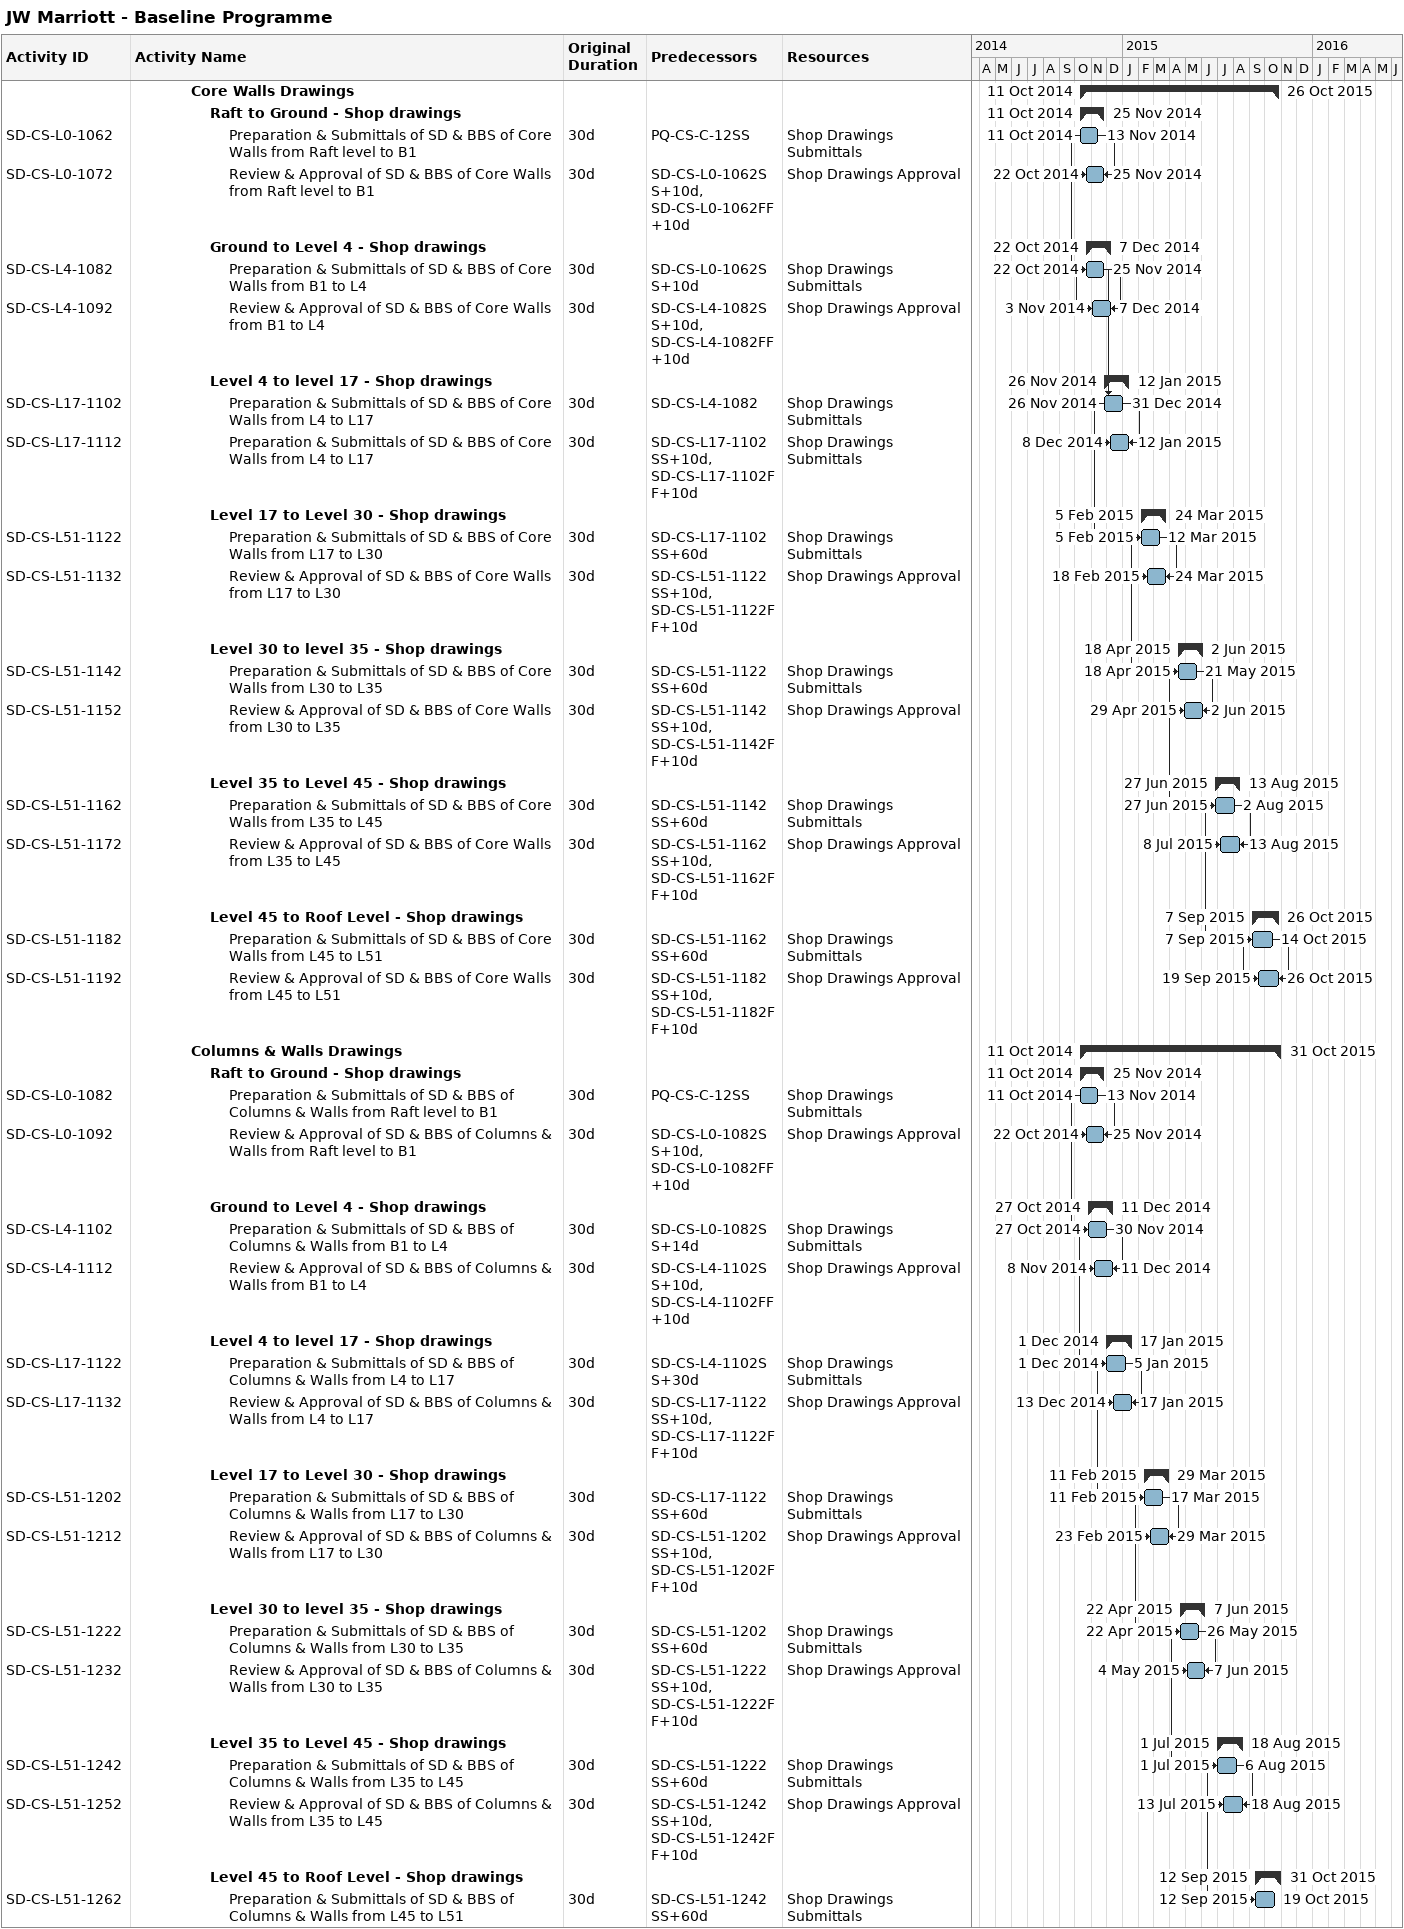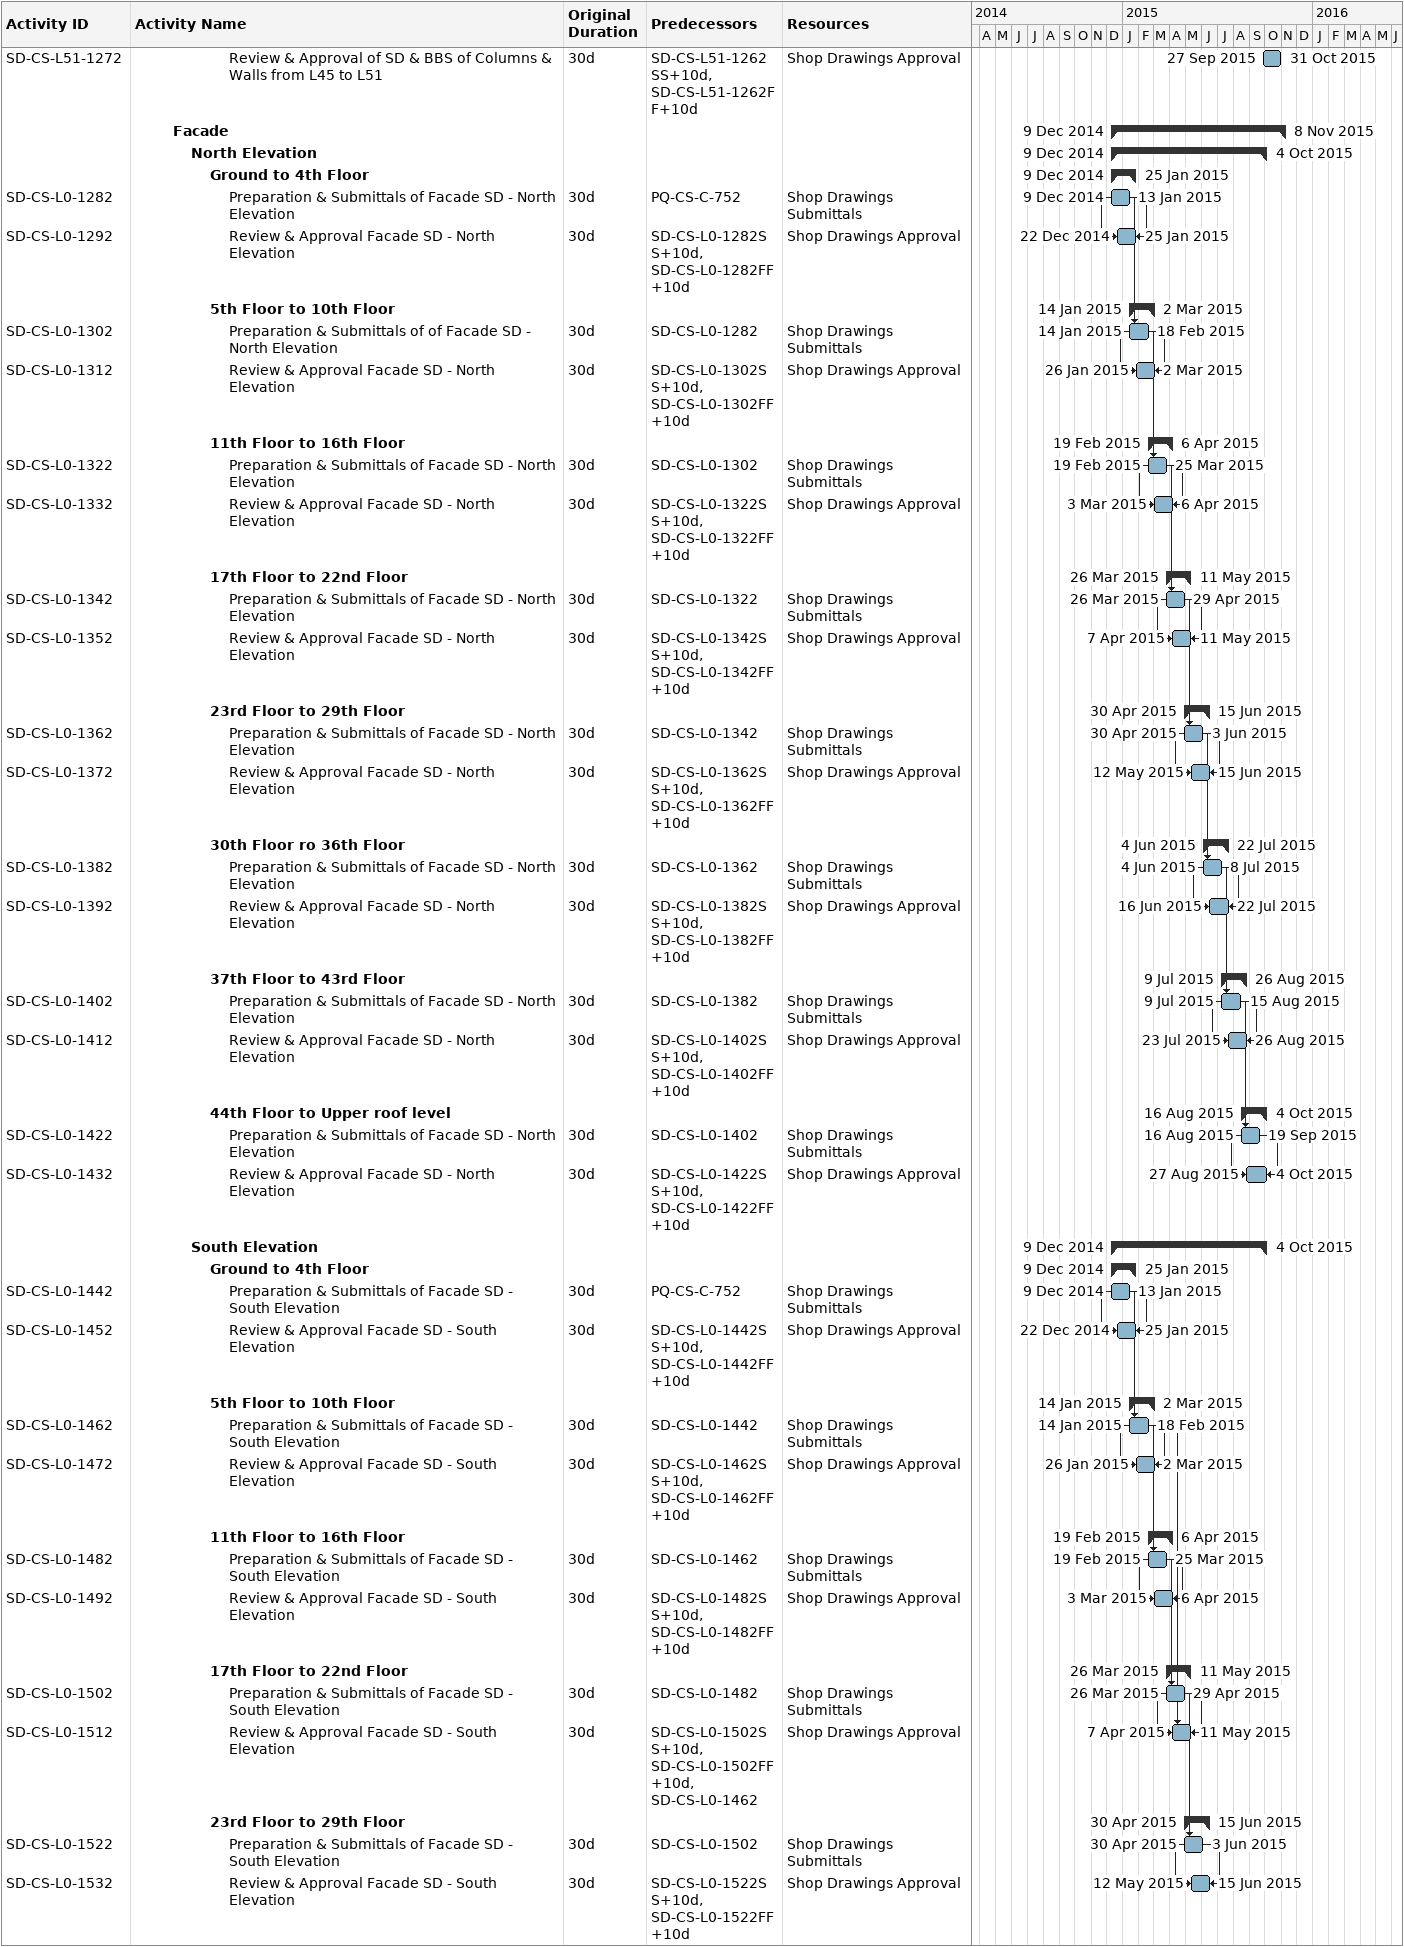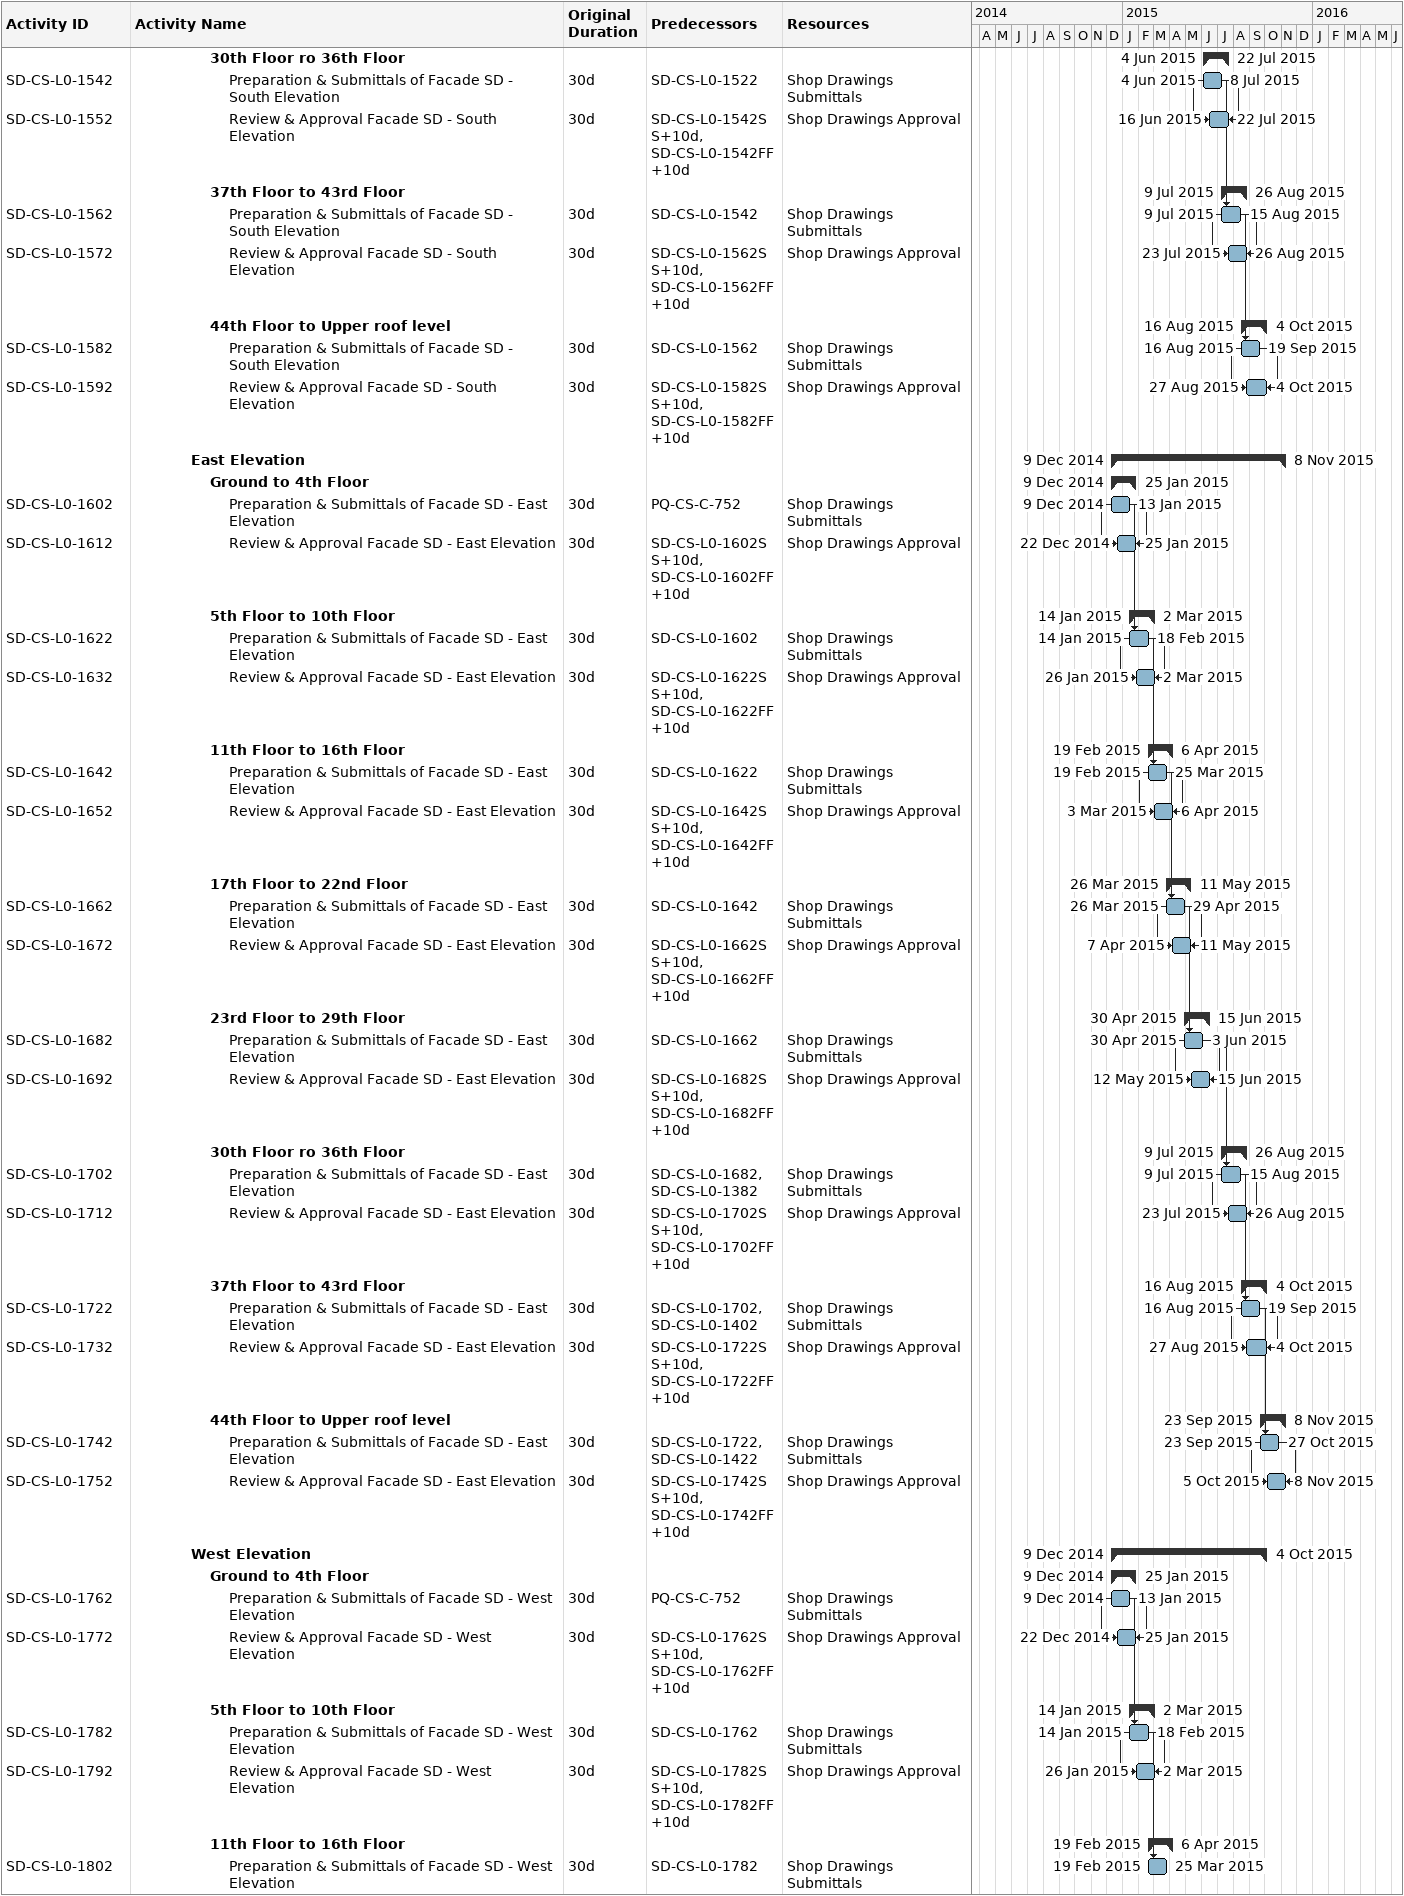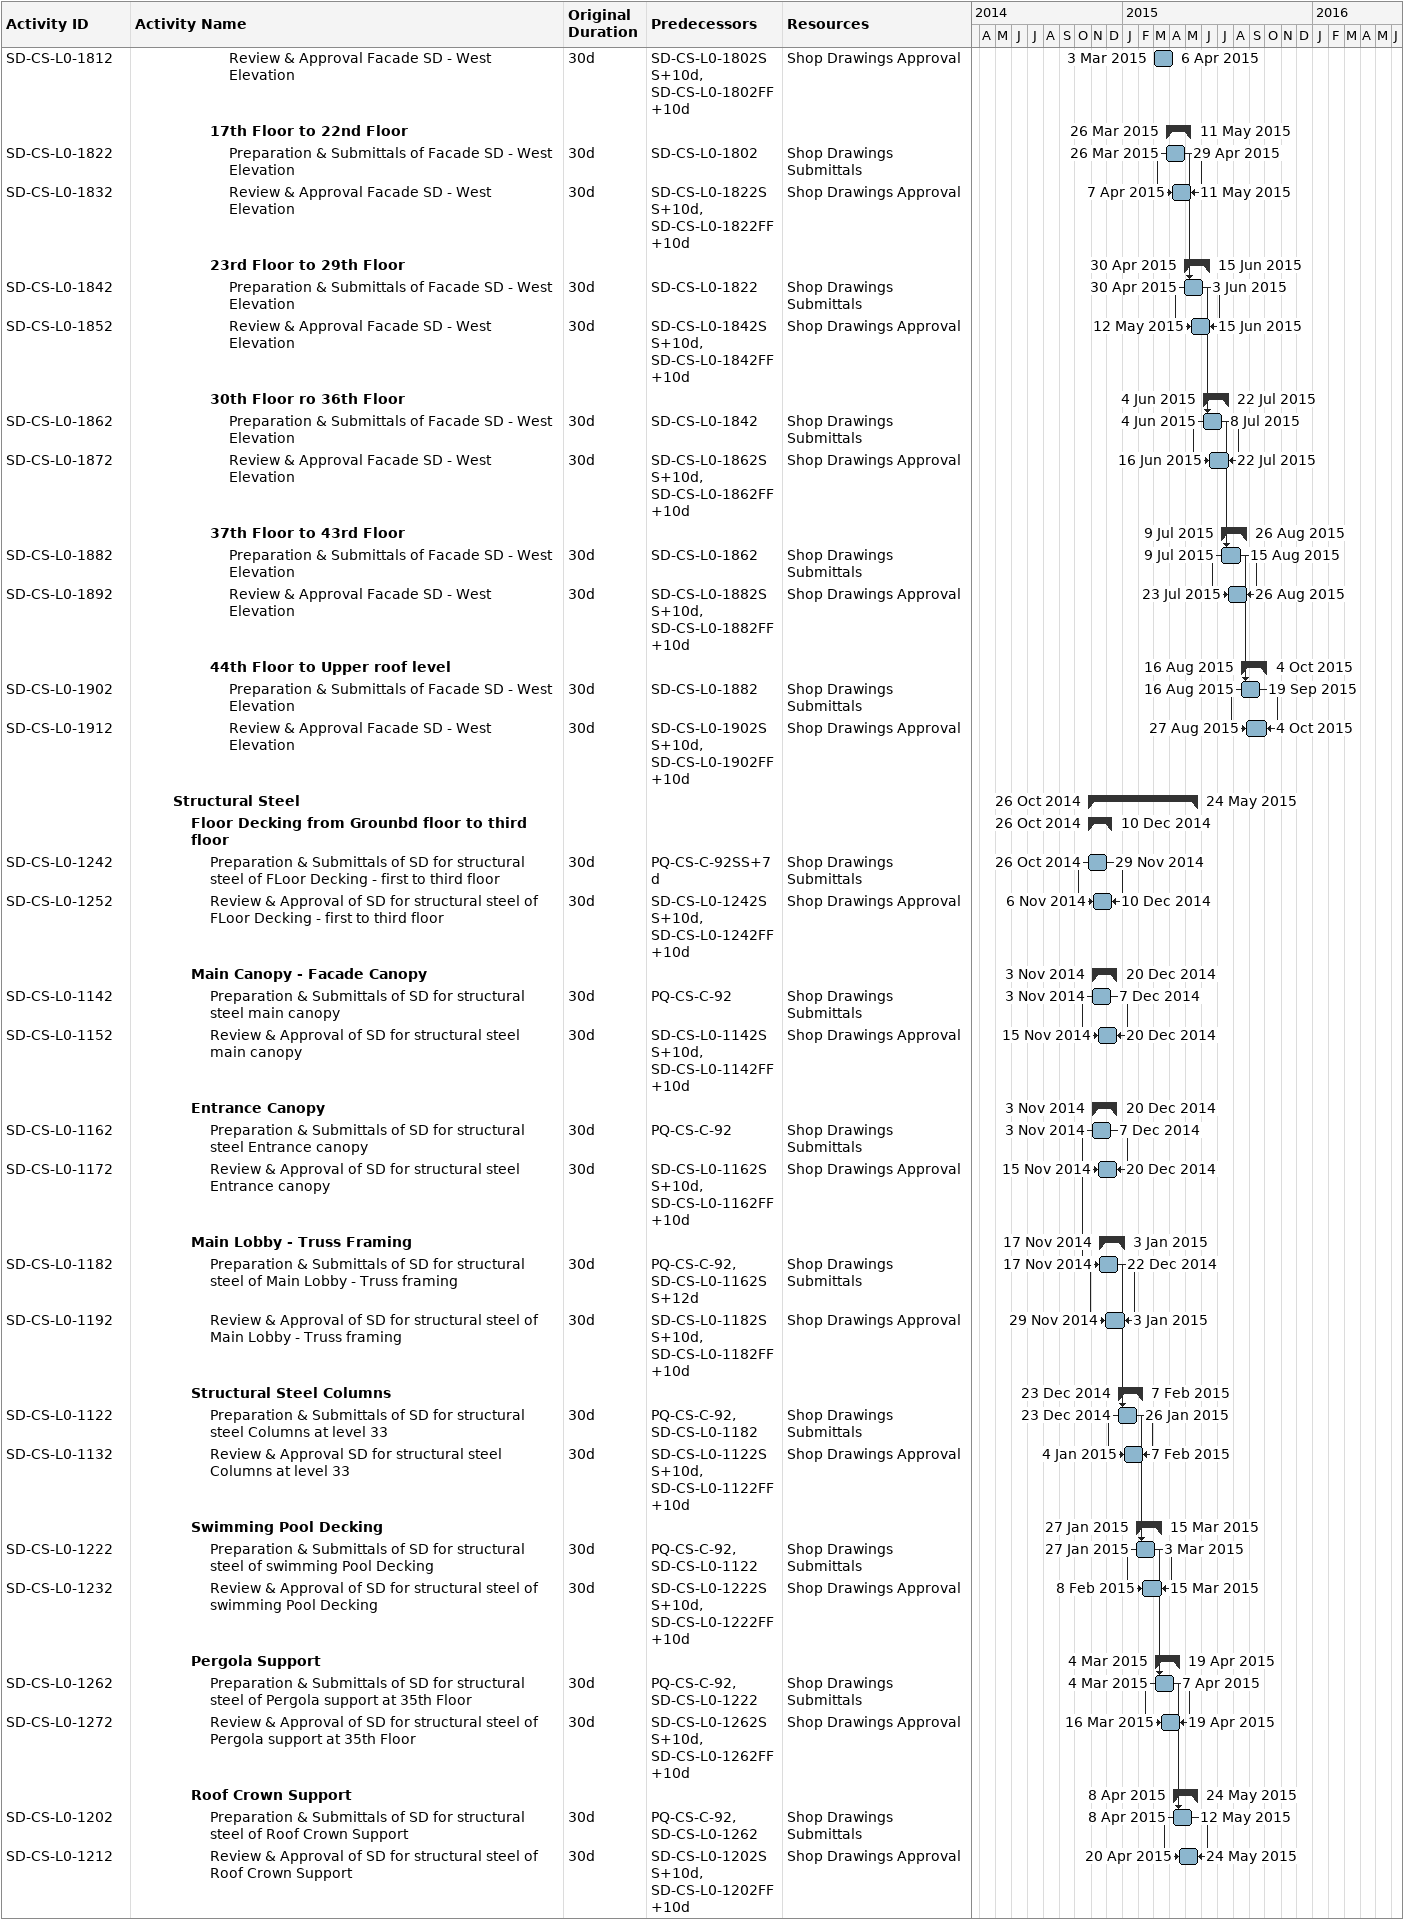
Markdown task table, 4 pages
JW Marriott - Baseline Programme

| ID | Level | Task | Original duration | Start | Finish | Predecessors | Resources |
|---|---|---|---|---|---|---|---|
|  | 4 | **Core Walls Drawings** |  | 2014-10-11 | 2015-10-26 |  |  |
|  | 5 | **Raft to Ground - Shop drawings** |  | 2014-10-11 | 2014-11-25 |  |  |
| SD-CS-L0-1062 | 6 | Preparation & Submittals of SD & BBS of Core Walls from Raft level to B1 | 30d | 2014-10-11 | 2014-11-13 | PQ-CS-C-12SS | Shop Drawings Submittals |
| SD-CS-L0-1072 | 6 | Review & Approval of SD & BBS of Core Walls from Raft level to B1 | 30d | 2014-10-22 | 2014-11-25 | SD-CS-L0-1062SS+10d, SD-CS-L0-1062FF+10d | Shop Drawings Approval |
|  | 5 | **Ground to Level 4 - Shop drawings** |  | 2014-10-22 | 2014-12-07 |  |  |
| SD-CS-L4-1082 | 6 | Preparation & Submittals of SD & BBS of Core Walls from B1 to L4 | 30d | 2014-10-22 | 2014-11-25 | SD-CS-L0-1062SS+10d | Shop Drawings Submittals |
| SD-CS-L4-1092 | 6 | Review & Approval of SD & BBS of Core Walls from B1 to L4 | 30d | 2014-11-03 | 2014-12-07 | SD-CS-L4-1082SS+10d, SD-CS-L4-1082FF+10d | Shop Drawings Approval |
|  | 5 | **Level 4 to level 17 - Shop drawings** |  | 2014-11-26 | 2015-01-12 |  |  |
| SD-CS-L17-1102 | 6 | Preparation & Submittals of SD & BBS of Core Walls from L4 to L17 | 30d | 2014-11-26 | 2014-12-31 | SD-CS-L4-1082 | Shop Drawings Submittals |
| SD-CS-L17-1112 | 6 | Preparation & Submittals of SD & BBS of Core Walls from L4 to L17 | 30d | 2014-12-08 | 2015-01-12 | SD-CS-L17-1102SS+10d, SD-CS-L17-1102FF+10d | Shop Drawings Submittals |
|  | 5 | **Level 17 to Level 30 - Shop drawings** |  | 2015-02-05 | 2015-03-24 |  |  |
| SD-CS-L51-1122 | 6 | Preparation & Submittals of SD & BBS of Core Walls from L17 to L30 | 30d | 2015-02-05 | 2015-03-12 | SD-CS-L17-1102SS+60d | Shop Drawings Submittals |
| SD-CS-L51-1132 | 6 | Review & Approval of SD & BBS of Core Walls from L17 to L30 | 30d | 2015-02-18 | 2015-03-24 | SD-CS-L51-1122SS+10d, SD-CS-L51-1122FF+10d | Shop Drawings Approval |
|  | 5 | **Level 30 to level 35 - Shop drawings** |  | 2015-04-18 | 2015-06-02 |  |  |
| SD-CS-L51-1142 | 6 | Preparation & Submittals of SD & BBS of Core Walls from L30 to L35 | 30d | 2015-04-18 | 2015-05-21 | SD-CS-L51-1122SS+60d | Shop Drawings Submittals |
| SD-CS-L51-1152 | 6 | Review & Approval of SD & BBS of Core Walls from L30 to L35 | 30d | 2015-04-29 | 2015-06-02 | SD-CS-L51-1142SS+10d, SD-CS-L51-1142FF+10d | Shop Drawings Approval |
|  | 5 | **Level 35 to Level 45 - Shop drawings** |  | 2015-06-27 | 2015-08-13 |  |  |
| SD-CS-L51-1162 | 6 | Preparation & Submittals of SD & BBS of Core Walls from L35 to L45 | 30d | 2015-06-27 | 2015-08-02 | SD-CS-L51-1142SS+60d | Shop Drawings Submittals |
| SD-CS-L51-1172 | 6 | Review & Approval of SD & BBS of Core Walls from L35 to L45 | 30d | 2015-07-08 | 2015-08-13 | SD-CS-L51-1162SS+10d, SD-CS-L51-1162FF+10d | Shop Drawings Approval |
|  | 5 | **Level 45 to Roof Level - Shop drawings** |  | 2015-09-07 | 2015-10-26 |  |  |
| SD-CS-L51-1182 | 6 | Preparation & Submittals of SD & BBS of Core Walls from L45 to L51 | 30d | 2015-09-07 | 2015-10-14 | SD-CS-L51-1162SS+60d | Shop Drawings Submittals |
| SD-CS-L51-1192 | 6 | Review & Approval of SD & BBS of Core Walls from L45 to L51 | 30d | 2015-09-19 | 2015-10-26 | SD-CS-L51-1182SS+10d, SD-CS-L51-1182FF+10d | Shop Drawings Approval |
|  | 4 | **Columns & Walls Drawings** |  | 2014-10-11 | 2015-10-31 |  |  |
|  | 5 | **Raft to Ground - Shop drawings** |  | 2014-10-11 | 2014-11-25 |  |  |
| SD-CS-L0-1082 | 6 | Preparation & Submittals of SD & BBS of Columns & Walls from Raft level to B1 | 30d | 2014-10-11 | 2014-11-13 | PQ-CS-C-12SS | Shop Drawings Submittals |
| SD-CS-L0-1092 | 6 | Review & Approval of SD & BBS of Columns & Walls from Raft level to B1 | 30d | 2014-10-22 | 2014-11-25 | SD-CS-L0-1082SS+10d, SD-CS-L0-1082FF+10d | Shop Drawings Approval |
|  | 5 | **Ground to Level 4 - Shop drawings** |  | 2014-10-27 | 2014-12-11 |  |  |
| SD-CS-L4-1102 | 6 | Preparation & Submittals of SD & BBS of Columns & Walls from B1 to L4 | 30d | 2014-10-27 | 2014-11-30 | SD-CS-L0-1082SS+14d | Shop Drawings Submittals |
| SD-CS-L4-1112 | 6 | Review & Approval of SD & BBS of Columns & Walls from B1 to L4 | 30d | 2014-11-08 | 2014-12-11 | SD-CS-L4-1102SS+10d, SD-CS-L4-1102FF+10d | Shop Drawings Approval |
|  | 5 | **Level 4 to level 17 - Shop drawings** |  | 2014-12-01 | 2015-01-17 |  |  |
| SD-CS-L17-1122 | 6 | Preparation & Submittals of SD & BBS of Columns & Walls from L4 to L17 | 30d | 2014-12-01 | 2015-01-05 | SD-CS-L4-1102SS+30d | Shop Drawings Submittals |
| SD-CS-L17-1132 | 6 | Review & Approval of SD & BBS of Columns & Walls from L4 to L17 | 30d | 2014-12-13 | 2015-01-17 | SD-CS-L17-1122SS+10d, SD-CS-L17-1122FF+10d | Shop Drawings Approval |
|  | 5 | **Level 17 to Level 30 - Shop drawings** |  | 2015-02-11 | 2015-03-29 |  |  |
| SD-CS-L51-1202 | 6 | Preparation & Submittals of SD & BBS of Columns & Walls from L17 to L30 | 30d | 2015-02-11 | 2015-03-17 | SD-CS-L17-1122SS+60d | Shop Drawings Submittals |
| SD-CS-L51-1212 | 6 | Review & Approval of SD & BBS of Columns & Walls from L17 to L30 | 30d | 2015-02-23 | 2015-03-29 | SD-CS-L51-1202SS+10d, SD-CS-L51-1202FF+10d | Shop Drawings Approval |
|  | 5 | **Level 30 to level 35 - Shop drawings** |  | 2015-04-22 | 2015-06-07 |  |  |
| SD-CS-L51-1222 | 6 | Preparation & Submittals of SD & BBS of Columns & Walls from L30 to L35 | 30d | 2015-04-22 | 2015-05-26 | SD-CS-L51-1202SS+60d | Shop Drawings Submittals |
| SD-CS-L51-1232 | 6 | Review & Approval of SD & BBS of Columns & Walls from L30 to L35 | 30d | 2015-05-04 | 2015-06-07 | SD-CS-L51-1222SS+10d, SD-CS-L51-1222FF+10d | Shop Drawings Approval |
|  | 5 | **Level 35 to Level 45 - Shop drawings** |  | 2015-07-01 | 2015-08-18 |  |  |
| SD-CS-L51-1242 | 6 | Preparation & Submittals of SD & BBS of Columns & Walls from L35 to L45 | 30d | 2015-07-01 | 2015-08-06 | SD-CS-L51-1222SS+60d | Shop Drawings Submittals |
| SD-CS-L51-1252 | 6 | Review & Approval of SD & BBS of Columns & Walls from L35 to L45 | 30d | 2015-07-13 | 2015-08-18 | SD-CS-L51-1242SS+10d, SD-CS-L51-1242FF+10d | Shop Drawings Approval |
|  | 5 | **Level 45 to Roof Level - Shop drawings** |  | 2015-09-12 | 2015-10-31 |  |  |
| SD-CS-L51-1262 | 6 | Preparation & Submittals of SD & BBS of Columns & Walls from L45 to L51 | 30d | 2015-09-12 | 2015-10-19 | SD-CS-L51-1242SS+60d | Shop Drawings Submittals |
| SD-CS-L51-1272 | 6 | Review & Approval of SD & BBS of Columns & Walls from L45 to L51 | 30d | 2015-09-27 | 2015-10-31 | SD-CS-L51-1262SS+10d, SD-CS-L51-1262FF+10d | Shop Drawings Approval |
|  | 3 | **Facade** |  | 2014-12-09 | 2015-11-08 |  |  |
|  | 4 | **North Elevation** |  | 2014-12-09 | 2015-10-04 |  |  |
|  | 5 | **Ground to 4th Floor** |  | 2014-12-09 | 2015-01-25 |  |  |
| SD-CS-L0-1282 | 6 | Preparation & Submittals of Facade SD - North Elevation | 30d | 2014-12-09 | 2015-01-13 | PQ-CS-C-752 | Shop Drawings Submittals |
| SD-CS-L0-1292 | 6 | Review & Approval Facade SD - North Elevation | 30d | 2014-12-22 | 2015-01-25 | SD-CS-L0-1282SS+10d, SD-CS-L0-1282FF+10d | Shop Drawings Approval |
|  | 5 | **5th Floor to 10th Floor** |  | 2015-01-14 | 2015-03-02 |  |  |
| SD-CS-L0-1302 | 6 | Preparation & Submittals of of Facade SD - North Elevation | 30d | 2015-01-14 | 2015-02-18 | SD-CS-L0-1282 | Shop Drawings Submittals |
| SD-CS-L0-1312 | 6 | Review & Approval Facade SD - North Elevation | 30d | 2015-01-26 | 2015-03-02 | SD-CS-L0-1302SS+10d, SD-CS-L0-1302FF+10d | Shop Drawings Approval |
|  | 5 | **11th Floor to 16th Floor** |  | 2015-02-19 | 2015-04-06 |  |  |
| SD-CS-L0-1322 | 6 | Preparation & Submittals of Facade SD - North Elevation | 30d | 2015-02-19 | 2015-03-25 | SD-CS-L0-1302 | Shop Drawings Submittals |
| SD-CS-L0-1332 | 6 | Review & Approval Facade SD - North Elevation | 30d | 2015-03-03 | 2015-04-06 | SD-CS-L0-1322SS+10d, SD-CS-L0-1322FF+10d | Shop Drawings Approval |
|  | 5 | **17th Floor to 22nd Floor** |  | 2015-03-26 | 2015-05-11 |  |  |
| SD-CS-L0-1342 | 6 | Preparation & Submittals of Facade SD - North Elevation | 30d | 2015-03-26 | 2015-04-29 | SD-CS-L0-1322 | Shop Drawings Submittals |
| SD-CS-L0-1352 | 6 | Review & Approval Facade SD - North Elevation | 30d | 2015-04-07 | 2015-05-11 | SD-CS-L0-1342SS+10d, SD-CS-L0-1342FF+10d | Shop Drawings Approval |
|  | 5 | **23rd Floor to 29th Floor** |  | 2015-04-30 | 2015-06-15 |  |  |
| SD-CS-L0-1362 | 6 | Preparation & Submittals of Facade SD - North Elevation | 30d | 2015-04-30 | 2015-06-03 | SD-CS-L0-1342 | Shop Drawings Submittals |
| SD-CS-L0-1372 | 6 | Review & Approval Facade SD - North Elevation | 30d | 2015-05-12 | 2015-06-15 | SD-CS-L0-1362SS+10d, SD-CS-L0-1362FF+10d | Shop Drawings Approval |
|  | 5 | **30th Floor ro 36th Floor** |  | 2015-06-04 | 2015-07-22 |  |  |
| SD-CS-L0-1382 | 6 | Preparation & Submittals of Facade SD - North Elevation | 30d | 2015-06-04 | 2015-07-08 | SD-CS-L0-1362 | Shop Drawings Submittals |
| SD-CS-L0-1392 | 6 | Review & Approval Facade SD - North Elevation | 30d | 2015-06-16 | 2015-07-22 | SD-CS-L0-1382SS+10d, SD-CS-L0-1382FF+10d | Shop Drawings Approval |
|  | 5 | **37th Floor to 43rd Floor** |  | 2015-07-09 | 2015-08-26 |  |  |
| SD-CS-L0-1402 | 6 | Preparation & Submittals of Facade SD - North Elevation | 30d | 2015-07-09 | 2015-08-15 | SD-CS-L0-1382 | Shop Drawings Submittals |
| SD-CS-L0-1412 | 6 | Review & Approval Facade SD - North Elevation | 30d | 2015-07-23 | 2015-08-26 | SD-CS-L0-1402SS+10d, SD-CS-L0-1402FF+10d | Shop Drawings Approval |
|  | 5 | **44th Floor to Upper roof level** |  | 2015-08-16 | 2015-10-04 |  |  |
| SD-CS-L0-1422 | 6 | Preparation & Submittals of Facade SD - North Elevation | 30d | 2015-08-16 | 2015-09-19 | SD-CS-L0-1402 | Shop Drawings Submittals |
| SD-CS-L0-1432 | 6 | Review & Approval Facade SD - North Elevation | 30d | 2015-08-27 | 2015-10-04 | SD-CS-L0-1422SS+10d, SD-CS-L0-1422FF+10d | Shop Drawings Approval |
|  | 4 | **South Elevation** |  | 2014-12-09 | 2015-10-04 |  |  |
|  | 5 | **Ground to 4th Floor** |  | 2014-12-09 | 2015-01-25 |  |  |
| SD-CS-L0-1442 | 6 | Preparation & Submittals of Facade SD - South Elevation | 30d | 2014-12-09 | 2015-01-13 | PQ-CS-C-752 | Shop Drawings Submittals |
| SD-CS-L0-1452 | 6 | Review & Approval Facade SD - South Elevation | 30d | 2014-12-22 | 2015-01-25 | SD-CS-L0-1442SS+10d, SD-CS-L0-1442FF+10d | Shop Drawings Approval |
|  | 5 | **5th Floor to 10th Floor** |  | 2015-01-14 | 2015-03-02 |  |  |
| SD-CS-L0-1462 | 6 | Preparation & Submittals of Facade SD - South Elevation | 30d | 2015-01-14 | 2015-02-18 | SD-CS-L0-1442 | Shop Drawings Submittals |
| SD-CS-L0-1472 | 6 | Review & Approval Facade SD - South Elevation | 30d | 2015-01-26 | 2015-03-02 | SD-CS-L0-1462SS+10d, SD-CS-L0-1462FF+10d | Shop Drawings Approval |
|  | 5 | **11th Floor to 16th Floor** |  | 2015-02-19 | 2015-04-06 |  |  |
| SD-CS-L0-1482 | 6 | Preparation & Submittals of Facade SD - South Elevation | 30d | 2015-02-19 | 2015-03-25 | SD-CS-L0-1462 | Shop Drawings Submittals |
| SD-CS-L0-1492 | 6 | Review & Approval Facade SD - South Elevation | 30d | 2015-03-03 | 2015-04-06 | SD-CS-L0-1482SS+10d, SD-CS-L0-1482FF+10d | Shop Drawings Approval |
|  | 5 | **17th Floor to 22nd Floor** |  | 2015-03-26 | 2015-05-11 |  |  |
| SD-CS-L0-1502 | 6 | Preparation & Submittals of Facade SD - South Elevation | 30d | 2015-03-26 | 2015-04-29 | SD-CS-L0-1482 | Shop Drawings Submittals |
| SD-CS-L0-1512 | 6 | Review & Approval Facade SD - South Elevation | 30d | 2015-04-07 | 2015-05-11 | SD-CS-L0-1502SS+10d, SD-CS-L0-1502FF+10d, SD-CS-L0-1462 | Shop Drawings Approval |
|  | 5 | **23rd Floor to 29th Floor** |  | 2015-04-30 | 2015-06-15 |  |  |
| SD-CS-L0-1522 | 6 | Preparation & Submittals of Facade SD - South Elevation | 30d | 2015-04-30 | 2015-06-03 | SD-CS-L0-1502 | Shop Drawings Submittals |
| SD-CS-L0-1532 | 6 | Review & Approval Facade SD - South Elevation | 30d | 2015-05-12 | 2015-06-15 | SD-CS-L0-1522SS+10d, SD-CS-L0-1522FF+10d | Shop Drawings Approval |
|  | 5 | **30th Floor ro 36th Floor** |  | 2015-06-04 | 2015-07-22 |  |  |
| SD-CS-L0-1542 | 6 | Preparation & Submittals of Facade SD - South Elevation | 30d | 2015-06-04 | 2015-07-08 | SD-CS-L0-1522 | Shop Drawings Submittals |
| SD-CS-L0-1552 | 6 | Review & Approval Facade SD - South Elevation | 30d | 2015-06-16 | 2015-07-22 | SD-CS-L0-1542SS+10d, SD-CS-L0-1542FF+10d | Shop Drawings Approval |
|  | 5 | **37th Floor to 43rd Floor** |  | 2015-07-09 | 2015-08-26 |  |  |
| SD-CS-L0-1562 | 6 | Preparation & Submittals of Facade SD - South Elevation | 30d | 2015-07-09 | 2015-08-15 | SD-CS-L0-1542 | Shop Drawings Submittals |
| SD-CS-L0-1572 | 6 | Review & Approval Facade SD - South Elevation | 30d | 2015-07-23 | 2015-08-26 | SD-CS-L0-1562SS+10d, SD-CS-L0-1562FF+10d | Shop Drawings Approval |
|  | 5 | **44th Floor to Upper roof level** |  | 2015-08-16 | 2015-10-04 |  |  |
| SD-CS-L0-1582 | 6 | Preparation & Submittals of Facade SD - South Elevation | 30d | 2015-08-16 | 2015-09-19 | SD-CS-L0-1562 | Shop Drawings Submittals |
| SD-CS-L0-1592 | 6 | Review & Approval Facade SD - South Elevation | 30d | 2015-08-27 | 2015-10-04 | SD-CS-L0-1582SS+10d, SD-CS-L0-1582FF+10d | Shop Drawings Approval |
|  | 4 | **East Elevation** |  | 2014-12-09 | 2015-11-08 |  |  |
|  | 5 | **Ground to 4th Floor** |  | 2014-12-09 | 2015-01-25 |  |  |
| SD-CS-L0-1602 | 6 | Preparation & Submittals of Facade SD - East Elevation | 30d | 2014-12-09 | 2015-01-13 | PQ-CS-C-752 | Shop Drawings Submittals |
| SD-CS-L0-1612 | 6 | Review & Approval Facade SD - East Elevation | 30d | 2014-12-22 | 2015-01-25 | SD-CS-L0-1602SS+10d, SD-CS-L0-1602FF+10d | Shop Drawings Approval |
|  | 5 | **5th Floor to 10th Floor** |  | 2015-01-14 | 2015-03-02 |  |  |
| SD-CS-L0-1622 | 6 | Preparation & Submittals of Facade SD - East Elevation | 30d | 2015-01-14 | 2015-02-18 | SD-CS-L0-1602 | Shop Drawings Submittals |
| SD-CS-L0-1632 | 6 | Review & Approval Facade SD - East Elevation | 30d | 2015-01-26 | 2015-03-02 | SD-CS-L0-1622SS+10d, SD-CS-L0-1622FF+10d | Shop Drawings Approval |
|  | 5 | **11th Floor to 16th Floor** |  | 2015-02-19 | 2015-04-06 |  |  |
| SD-CS-L0-1642 | 6 | Preparation & Submittals of Facade SD - East Elevation | 30d | 2015-02-19 | 2015-03-25 | SD-CS-L0-1622 | Shop Drawings Submittals |
| SD-CS-L0-1652 | 6 | Review & Approval Facade SD - East Elevation | 30d | 2015-03-03 | 2015-04-06 | SD-CS-L0-1642SS+10d, SD-CS-L0-1642FF+10d | Shop Drawings Approval |
|  | 5 | **17th Floor to 22nd Floor** |  | 2015-03-26 | 2015-05-11 |  |  |
| SD-CS-L0-1662 | 6 | Preparation & Submittals of Facade SD - East Elevation | 30d | 2015-03-26 | 2015-04-29 | SD-CS-L0-1642 | Shop Drawings Submittals |
| SD-CS-L0-1672 | 6 | Review & Approval Facade SD - East Elevation | 30d | 2015-04-07 | 2015-05-11 | SD-CS-L0-1662SS+10d, SD-CS-L0-1662FF+10d | Shop Drawings Approval |
|  | 5 | **23rd Floor to 29th Floor** |  | 2015-04-30 | 2015-06-15 |  |  |
| SD-CS-L0-1682 | 6 | Preparation & Submittals of Facade SD - East Elevation | 30d | 2015-04-30 | 2015-06-03 | SD-CS-L0-1662 | Shop Drawings Submittals |
| SD-CS-L0-1692 | 6 | Review & Approval Facade SD - East Elevation | 30d | 2015-05-12 | 2015-06-15 | SD-CS-L0-1682SS+10d, SD-CS-L0-1682FF+10d | Shop Drawings Approval |
|  | 5 | **30th Floor ro 36th Floor** |  | 2015-07-09 | 2015-08-26 |  |  |
| SD-CS-L0-1702 | 6 | Preparation & Submittals of Facade SD - East Elevation | 30d | 2015-07-09 | 2015-08-15 | SD-CS-L0-1682, SD-CS-L0-1382 | Shop Drawings Submittals |
| SD-CS-L0-1712 | 6 | Review & Approval Facade SD - East Elevation | 30d | 2015-07-23 | 2015-08-26 | SD-CS-L0-1702SS+10d, SD-CS-L0-1702FF+10d | Shop Drawings Approval |
|  | 5 | **37th Floor to 43rd Floor** |  | 2015-08-16 | 2015-10-04 |  |  |
| SD-CS-L0-1722 | 6 | Preparation & Submittals of Facade SD - East Elevation | 30d | 2015-08-16 | 2015-09-19 | SD-CS-L0-1702, SD-CS-L0-1402 | Shop Drawings Submittals |
| SD-CS-L0-1732 | 6 | Review & Approval Facade SD - East Elevation | 30d | 2015-08-27 | 2015-10-04 | SD-CS-L0-1722SS+10d, SD-CS-L0-1722FF+10d | Shop Drawings Approval |
|  | 5 | **44th Floor to Upper roof level** |  | 2015-09-23 | 2015-11-08 |  |  |
| SD-CS-L0-1742 | 6 | Preparation & Submittals of Facade SD - East Elevation | 30d | 2015-09-23 | 2015-10-27 | SD-CS-L0-1722, SD-CS-L0-1422 | Shop Drawings Submittals |
| SD-CS-L0-1752 | 6 | Review & Approval Facade SD - East Elevation | 30d | 2015-10-05 | 2015-11-08 | SD-CS-L0-1742SS+10d, SD-CS-L0-1742FF+10d | Shop Drawings Approval |
|  | 4 | **West Elevation** |  | 2014-12-09 | 2015-10-04 |  |  |
|  | 5 | **Ground to 4th Floor** |  | 2014-12-09 | 2015-01-25 |  |  |
| SD-CS-L0-1762 | 6 | Preparation & Submittals of Facade SD - West Elevation | 30d | 2014-12-09 | 2015-01-13 | PQ-CS-C-752 | Shop Drawings Submittals |
| SD-CS-L0-1772 | 6 | Review & Approval Facade SD - West Elevation | 30d | 2014-12-22 | 2015-01-25 | SD-CS-L0-1762SS+10d, SD-CS-L0-1762FF+10d | Shop Drawings Approval |
|  | 5 | **5th Floor to 10th Floor** |  | 2015-01-14 | 2015-03-02 |  |  |
| SD-CS-L0-1782 | 6 | Preparation & Submittals of Facade SD - West Elevation | 30d | 2015-01-14 | 2015-02-18 | SD-CS-L0-1762 | Shop Drawings Submittals |
| SD-CS-L0-1792 | 6 | Review & Approval Facade SD - West Elevation | 30d | 2015-01-26 | 2015-03-02 | SD-CS-L0-1782SS+10d, SD-CS-L0-1782FF+10d | Shop Drawings Approval |
|  | 5 | **11th Floor to 16th Floor** |  | 2015-02-19 | 2015-04-06 |  |  |
| SD-CS-L0-1802 | 6 | Preparation & Submittals of Facade SD - West Elevation | 30d | 2015-02-19 | 2015-03-25 | SD-CS-L0-1782 | Shop Drawings Submittals |
| SD-CS-L0-1812 | 6 | Review & Approval Facade SD - West Elevation | 30d | 2015-03-03 | 2015-04-06 | SD-CS-L0-1802SS+10d, SD-CS-L0-1802FF+10d | Shop Drawings Approval |
|  | 5 | **17th Floor to 22nd Floor** |  | 2015-03-26 | 2015-05-11 |  |  |
| SD-CS-L0-1822 | 6 | Preparation & Submittals of Facade SD - West Elevation | 30d | 2015-03-26 | 2015-04-29 | SD-CS-L0-1802 | Shop Drawings Submittals |
| SD-CS-L0-1832 | 6 | Review & Approval Facade SD - West Elevation | 30d | 2015-04-07 | 2015-05-11 | SD-CS-L0-1822SS+10d, SD-CS-L0-1822FF+10d | Shop Drawings Approval |
|  | 5 | **23rd Floor to 29th Floor** |  | 2015-04-30 | 2015-06-15 |  |  |
| SD-CS-L0-1842 | 6 | Preparation & Submittals of Facade SD - West Elevation | 30d | 2015-04-30 | 2015-06-03 | SD-CS-L0-1822 | Shop Drawings Submittals |
| SD-CS-L0-1852 | 6 | Review & Approval Facade SD - West Elevation | 30d | 2015-05-12 | 2015-06-15 | SD-CS-L0-1842SS+10d, SD-CS-L0-1842FF+10d | Shop Drawings Approval |
|  | 5 | **30th Floor ro 36th Floor** |  | 2015-06-04 | 2015-07-22 |  |  |
| SD-CS-L0-1862 | 6 | Preparation & Submittals of Facade SD - West Elevation | 30d | 2015-06-04 | 2015-07-08 | SD-CS-L0-1842 | Shop Drawings Submittals |
| SD-CS-L0-1872 | 6 | Review & Approval Facade SD - West Elevation | 30d | 2015-06-16 | 2015-07-22 | SD-CS-L0-1862SS+10d, SD-CS-L0-1862FF+10d | Shop Drawings Approval |
|  | 5 | **37th Floor to 43rd Floor** |  | 2015-07-09 | 2015-08-26 |  |  |
| SD-CS-L0-1882 | 6 | Preparation & Submittals of Facade SD - West Elevation | 30d | 2015-07-09 | 2015-08-15 | SD-CS-L0-1862 | Shop Drawings Submittals |
| SD-CS-L0-1892 | 6 | Review & Approval Facade SD - West Elevation | 30d | 2015-07-23 | 2015-08-26 | SD-CS-L0-1882SS+10d, SD-CS-L0-1882FF+10d | Shop Drawings Approval |
|  | 5 | **44th Floor to Upper roof level** |  | 2015-08-16 | 2015-10-04 |  |  |
| SD-CS-L0-1902 | 6 | Preparation & Submittals of Facade SD - West Elevation | 30d | 2015-08-16 | 2015-09-19 | SD-CS-L0-1882 | Shop Drawings Submittals |
| SD-CS-L0-1912 | 6 | Review & Approval Facade SD - West Elevation | 30d | 2015-08-27 | 2015-10-04 | SD-CS-L0-1902SS+10d, SD-CS-L0-1902FF+10d | Shop Drawings Approval |
|  | 3 | **Structural Steel** |  | 2014-10-26 | 2015-05-24 |  |  |
|  | 4 | **Floor Decking from Grounbd floor to third floor** |  | 2014-10-26 | 2014-12-10 |  |  |
| SD-CS-L0-1242 | 5 | Preparation & Submittals of SD for structural steel of FLoor Decking - first to third floor | 30d | 2014-10-26 | 2014-11-29 | PQ-CS-C-92SS+7d | Shop Drawings Submittals |
| SD-CS-L0-1252 | 5 | Review & Approval of SD for structural steel of FLoor Decking - first to third floor | 30d | 2014-11-06 | 2014-12-10 | SD-CS-L0-1242SS+10d, SD-CS-L0-1242FF+10d | Shop Drawings Approval |
|  | 4 | **Main Canopy - Facade Canopy** |  | 2014-11-03 | 2014-12-20 |  |  |
| SD-CS-L0-1142 | 5 | Preparation & Submittals of SD for structural steel main canopy | 30d | 2014-11-03 | 2014-12-07 | PQ-CS-C-92 | Shop Drawings Submittals |
| SD-CS-L0-1152 | 5 | Review & Approval of SD for structural steel main canopy | 30d | 2014-11-15 | 2014-12-20 | SD-CS-L0-1142SS+10d, SD-CS-L0-1142FF+10d | Shop Drawings Approval |
|  | 4 | **Entrance Canopy** |  | 2014-11-03 | 2014-12-20 |  |  |
| SD-CS-L0-1162 | 5 | Preparation & Submittals of SD for structural steel Entrance canopy | 30d | 2014-11-03 | 2014-12-07 | PQ-CS-C-92 | Shop Drawings Submittals |
| SD-CS-L0-1172 | 5 | Review & Approval of SD for structural steel Entrance canopy | 30d | 2014-11-15 | 2014-12-20 | SD-CS-L0-1162SS+10d, SD-CS-L0-1162FF+10d | Shop Drawings Approval |
|  | 4 | **Main Lobby - Truss Framing** |  | 2014-11-17 | 2015-01-03 |  |  |
| SD-CS-L0-1182 | 5 | Preparation & Submittals of SD for structural steel of Main Lobby - Truss framing | 30d | 2014-11-17 | 2014-12-22 | PQ-CS-C-92, SD-CS-L0-1162SS+12d | Shop Drawings Submittals |
| SD-CS-L0-1192 | 5 | Review & Approval of SD for structural steel of Main Lobby - Truss framing | 30d | 2014-11-29 | 2015-01-03 | SD-CS-L0-1182SS+10d, SD-CS-L0-1182FF+10d | Shop Drawings Approval |
|  | 4 | **Structural Steel Columns** |  | 2014-12-23 | 2015-02-07 |  |  |
| SD-CS-L0-1122 | 5 | Preparation & Submittals of SD for structural steel Columns at level 33 | 30d | 2014-12-23 | 2015-01-26 | PQ-CS-C-92, SD-CS-L0-1182 | Shop Drawings Submittals |
| SD-CS-L0-1132 | 5 | Review & Approval SD for structural steel Columns at level 33 | 30d | 2015-01-04 | 2015-02-07 | SD-CS-L0-1122SS+10d, SD-CS-L0-1122FF+10d | Shop Drawings Approval |
|  | 4 | **Swimming Pool Decking** |  | 2015-01-27 | 2015-03-15 |  |  |
| SD-CS-L0-1222 | 5 | Preparation & Submittals of SD for structural steel of swimming Pool Decking | 30d | 2015-01-27 | 2015-03-03 | PQ-CS-C-92, SD-CS-L0-1122 | Shop Drawings Submittals |
| SD-CS-L0-1232 | 5 | Review & Approval of SD for structural steel of swimming Pool Decking | 30d | 2015-02-08 | 2015-03-15 | SD-CS-L0-1222SS+10d, SD-CS-L0-1222FF+10d | Shop Drawings Approval |
|  | 4 | **Pergola Support** |  | 2015-03-04 | 2015-04-19 |  |  |
| SD-CS-L0-1262 | 5 | Preparation & Submittals of SD for structural steel of Pergola support at 35th Floor | 30d | 2015-03-04 | 2015-04-07 | PQ-CS-C-92, SD-CS-L0-1222 | Shop Drawings Submittals |
| SD-CS-L0-1272 | 5 | Review & Approval of SD for structural steel of Pergola support at 35th Floor | 30d | 2015-03-16 | 2015-04-19 | SD-CS-L0-1262SS+10d, SD-CS-L0-1262FF+10d | Shop Drawings Approval |
|  | 4 | **Roof Crown Support** |  | 2015-04-08 | 2015-05-24 |  |  |
| SD-CS-L0-1202 | 5 | Preparation & Submittals of SD for structural steel of Roof Crown Support | 30d | 2015-04-08 | 2015-05-12 | PQ-CS-C-92, SD-CS-L0-1262 | Shop Drawings Submittals |
| SD-CS-L0-1212 | 5 | Review & Approval of SD for structural steel of Roof Crown Support | 30d | 2015-04-20 | 2015-05-24 | SD-CS-L0-1202SS+10d, SD-CS-L0-1202FF+10d | Shop Drawings Approval |
